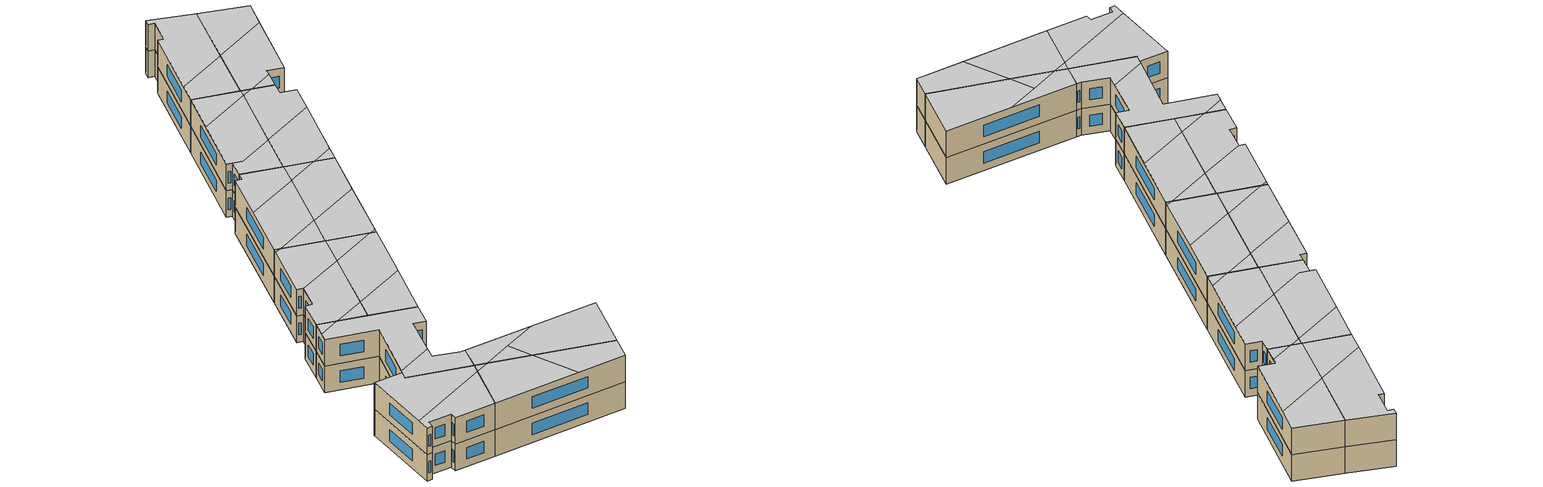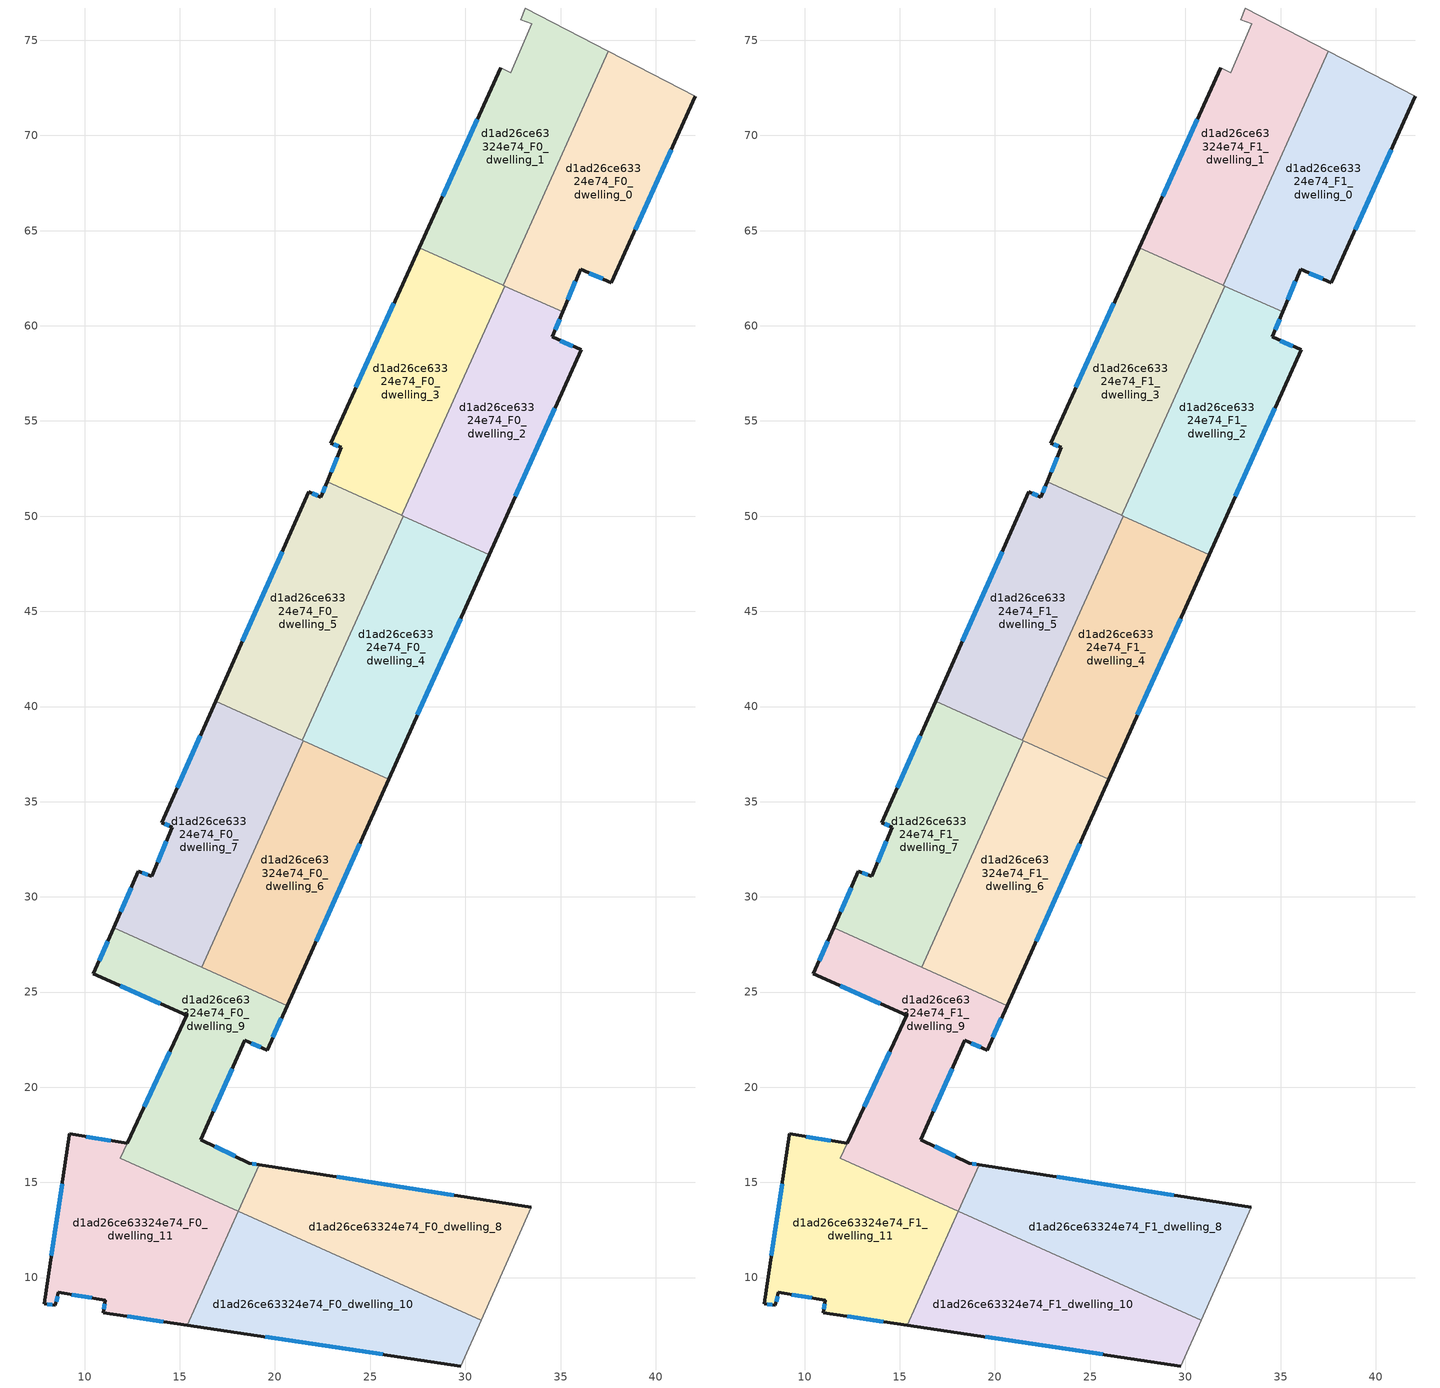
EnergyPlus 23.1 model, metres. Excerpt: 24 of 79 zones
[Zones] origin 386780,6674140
d1ad26ce63324e74_F0_dwelling_0
 floor ground (EU_floor_Construction): 42.08,72.05 37.67,62.25 36.06,62.98 35.11,60.73 31.99,62.13 37.52,74.43 z0
 wall outside (EU_wall_Construction): 35.11,60.73 36.06,62.98 37.67,62.25 42.08,72.05 z0:3
 wall adiabatic (EU_wall_Construction): 42.08,72.05 37.52,74.43 z0:3
 wall to d1ad26ce63324e74_F0_dwelling_1 (EU_wall_Construction): 37.52,74.43 31.99,62.13 z0:3
 wall to d1ad26ce63324e74_F0_dwelling_2 (EU_wall_Construction): 32.07,62.09 35.11,60.73 z0:3
 wall to d1ad26ce63324e74_F0_dwelling_3 (EU_wall_Construction): 31.99,62.13 32.07,62.09 z0:3
 window (EU_Window_Construction): 38.93,65.05 40.82,69.25 / 36.52,62.77 37.21,62.46 / 35.38,61.37 35.78,62.34 z0.86:2.14
d1ad26ce63324e74_F0_dwelling_1
 floor ground (EU_floor_Construction): 37.52,74.43 31.99,62.13 27.58,64.11 31.86,73.55 32.38,73.3 33.49,75.86 32.9,76.08 33.16,76.7 z0
 wall outside (EU_wall_Construction): 31.86,73.55 27.58,64.11 z0:3
 wall adiabatic (EU_wall_Construction): 37.52,74.43 33.16,76.7 32.9,76.08 33.49,75.86 32.38,73.3 31.86,73.55 z0:3
 wall to d1ad26ce63324e74_F0_dwelling_3 (EU_wall_Construction): 27.58,64.11 31.99,62.13 z0:3
 window (EU_Window_Construction): 30.64,70.85 28.8,66.81 z0.86:2.14
d1ad26ce63324e74_F0_dwelling_10
 floor ground (EU_floor_Construction): 30.83,7.75 29.76,5.35 15.39,7.5 18.08,13.48 z0
 wall outside (EU_wall_Construction): 15.39,7.5 29.76,5.35 z0:3
 wall adiabatic (EU_wall_Construction): 29.76,5.35 30.83,7.75 z0:3
 wall to d1ad26ce63324e74_F0_dwelling_11 (EU_wall_Construction): 18.08,13.48 15.39,7.5 z0:3
 wall to d1ad26ce63324e74_F0_dwelling_8 (EU_wall_Construction): 30.83,7.75 18.08,13.48 z0:3
 window (EU_Window_Construction): 19.5,6.89 25.65,5.97 z0.86:2.14
d1ad26ce63324e74_F0_dwelling_11
 floor ground (EU_floor_Construction): 18.08,13.48 15.39,7.5 10.98,8.16 11.07,8.82 8.62,9.22 8.47,8.54 7.87,8.62 9.2,17.47 9.21,17.55 12.24,17.06 11.87,16.27 z0
 wall outside (EU_wall_Construction): 12.24,17.06 9.21,17.55 9.2,17.47 7.87,8.62 8.47,8.54 8.62,9.22 11.07,8.82 10.98,8.16 15.39,7.5 z0:3
 wall to d1ad26ce63324e74_F0_dwelling_9 (EU_wall_Construction): 11.87,16.27 12.24,17.06 / 18.07,13.48 11.87,16.26 z0:3
 window (EU_Window_Construction): 8.04,8.6 8.3,8.56 / 8.82,14.94 8.25,11.15 / 11.37,17.2 10.07,17.41 / 12.24,7.97 14.13,7.69 / 11.04,8.63 11,8.35 / 9.32,9.1 10.37,8.93 / 8.51,8.73 8.58,9.02 z0.86:2.14
d1ad26ce63324e74_F0_dwelling_2
 floor ground (EU_floor_Construction): 35.11,60.73 34.56,59.42 36.08,58.74 31.26,47.97 26.66,50.04 32.07,62.09 z0
 wall outside (EU_wall_Construction): 31.26,47.97 36.08,58.74 34.56,59.42 35.11,60.73 z0:3
 wall to d1ad26ce63324e74_F0_dwelling_3 (EU_wall_Construction): 32.07,62.09 26.66,50.04 z0:3
 wall to d1ad26ce63324e74_F0_dwelling_4 (EU_wall_Construction): 26.73,50 31.26,47.97 z0:3
 wall to d1ad26ce63324e74_F0_dwelling_5 (EU_wall_Construction): 26.66,50.04 26.73,50 z0:3
 window (EU_Window_Construction): 34.71,59.8 34.95,60.36 / 35.65,58.93 34.99,59.23 / 32.63,51.05 34.7,55.66 z0.86:2.14
d1ad26ce63324e74_F0_dwelling_3
 floor ground (EU_floor_Construction): 32.07,62.09 26.66,50.04 22.74,51.79 23.47,53.62 22.92,53.84 27.58,64.11 z0
 wall outside (EU_wall_Construction): 27.58,64.11 22.92,53.84 23.47,53.62 22.74,51.79 z0:3
 wall to d1ad26ce63324e74_F0_dwelling_5 (EU_wall_Construction): 22.74,51.79 26.66,50.04 z0:3
 window (EU_Window_Construction): 26.25,61.18 24.25,56.77 / 23.26,53.1 22.95,52.32 / 23.08,53.78 23.32,53.68 z0.86:2.14
d1ad26ce63324e74_F0_dwelling_4
 floor ground (EU_floor_Construction): 31.26,47.97 25.98,36.19 21.44,38.23 26.73,50 z0
 wall outside (EU_wall_Construction): 25.98,36.19 31.26,47.97 z0:3
 wall to d1ad26ce63324e74_F0_dwelling_5 (EU_wall_Construction): 26.73,50 21.44,38.23 z0:3
 wall to d1ad26ce63324e74_F0_dwelling_6 (EU_wall_Construction): 21.5,38.2 25.98,36.19 z0:3
 wall to d1ad26ce63324e74_F0_dwelling_7 (EU_wall_Construction): 21.44,38.23 21.5,38.2 z0:3
 window (EU_Window_Construction): 27.48,39.55 29.75,44.6 z0.86:2.14
d1ad26ce63324e74_F0_dwelling_5
 floor ground (EU_floor_Construction): 26.73,50 21.44,38.23 16.88,40.27 21.78,51.28 22.42,51 22.74,51.79 z0
 wall outside (EU_wall_Construction): 22.74,51.79 22.42,51 21.78,51.28 16.88,40.27 z0:3
 wall to d1ad26ce63324e74_F0_dwelling_7 (EU_wall_Construction): 16.88,40.27 21.44,38.23 z0:3
 window (EU_Window_Construction): 22.65,51.57 22.51,51.23 / 20.38,48.13 18.28,43.42 / 22.23,51.08 21.96,51.2 z0.86:2.14
d1ad26ce63324e74_F0_dwelling_6
 floor ground (EU_floor_Construction): 25.98,36.19 20.64,24.27 16.15,26.29 21.5,38.2 z0
 wall outside (EU_wall_Construction): 20.64,24.27 25.98,36.19 z0:3
 wall to d1ad26ce63324e74_F0_dwelling_7 (EU_wall_Construction): 21.5,38.2 16.15,26.29 z0:3
 wall to d1ad26ce63324e74_F0_dwelling_9 (EU_wall_Construction): 16.15,26.29 20.64,24.27 z0:3
 window (EU_Window_Construction): 22.16,27.68 24.45,32.78 z0.86:2.14
d1ad26ce63324e74_F0_dwelling_7
 floor ground (EU_floor_Construction): 21.5,38.2 16.15,26.29 11.52,28.37 12.82,31.33 13.53,31.08 14.61,33.66 14.05,33.9 16.88,40.27 z0
 wall outside (EU_wall_Construction): 16.88,40.27 14.05,33.9 14.61,33.66 13.53,31.08 12.82,31.33 11.52,28.37 z0:3
 wall to d1ad26ce63324e74_F0_dwelling_9 (EU_wall_Construction): 11.52,28.37 16.15,26.29 z0:3
 window (EU_Window_Construction): 14.3,32.92 13.84,31.82 / 14.21,33.83 14.45,33.73 / 16.07,38.45 14.86,35.72 / 12.45,30.49 11.89,29.22 / 13.33,31.15 13.02,31.26 z0.86:2.14
d1ad26ce63324e74_F0_dwelling_8
 floor ground (EU_floor_Construction): 33.47,13.68 30.83,7.75 18.07,13.48 19.17,15.93 z0
 wall outside (EU_wall_Construction): 33.47,13.68 19.17,15.93 z0:3
 wall to d1ad26ce63324e74_F0_dwelling_9 (EU_wall_Construction): 19.17,15.93 18.07,13.48 z0:3
 wall adiabatic (EU_wall_Construction): 30.83,7.75 33.47,13.68 z0:3
 window (EU_Window_Construction): 29.39,14.32 23.26,15.29 z0.86:2.14
d1ad26ce63324e74_F0_dwelling_9
 floor ground (EU_floor_Construction): 20.64,24.27 19.59,21.95 18.4,22.46 16.1,17.24 18.66,16.01 19.17,15.93 18.07,13.48 11.87,16.26 12.24,17.06 15.38,23.77 10.46,25.96 11.52,28.37 z0
 wall outside (EU_wall_Construction): 11.52,28.37 10.46,25.96 15.38,23.77 12.24,17.06 / 19.17,15.93 18.66,16.01 16.1,17.24 18.4,22.46 19.59,21.95 20.64,24.27 z0:3
 window (EU_Window_Construction): 11.86,25.33 13.97,24.4 / 11.22,27.68 10.76,26.64 / 19.89,22.61 20.34,23.61 / 18.74,22.31 19.25,22.09 / 16.76,18.73 17.74,20.97 / 17.93,16.36 16.83,16.89 / 19.02,15.95 18.8,15.98 / 14.48,21.86 13.14,18.98 z0.86:2.14
d1ad26ce63324e74_F1_dwelling_0
 floor to d1ad26ce63324e74_F0_dwelling_0 (EU_floor_Construction): 42.08,72.05 37.67,62.25 36.06,62.98 35.11,60.73 31.99,62.13 37.52,74.43 z3
 wall outside (EU_wall_Construction): 35.11,60.73 36.06,62.98 37.67,62.25 42.08,72.05 z3:6
 wall adiabatic (EU_wall_Construction): 42.08,72.05 37.52,74.43 z3:6
 wall to d1ad26ce63324e74_F1_dwelling_1 (EU_wall_Construction): 37.52,74.43 31.99,62.13 z3:6
 wall to d1ad26ce63324e74_F1_dwelling_2 (EU_wall_Construction): 32.07,62.09 35.11,60.73 z3:6
 wall to d1ad26ce63324e74_F1_dwelling_3 (EU_wall_Construction): 31.99,62.13 32.07,62.09 z3:6
 window (EU_Window_Construction): 38.93,65.05 40.82,69.25 / 36.52,62.77 37.21,62.46 / 35.38,61.37 35.78,62.34 z3.86:5.14
 ceiling to d1ad26ce63324e74_F2_dwelling_9 (EU_floor_Construction): 37.67,62.25 40.89,69.41 34.52,67.75 31.99,62.13 32.99,61.68 35.82,62.42 36.06,62.98 z6
 ceiling to d1ad26ce63324e74_F2_dwelling_10 (EU_floor_Construction): 40.89,69.41 42.08,72.05 37.52,74.43 34.52,67.75 z6
 ceiling to d1ad26ce63324e74_F2_dwelling_8 (EU_floor_Construction): 35.11,60.73 35.82,62.42 32.99,61.68 z6
d1ad26ce63324e74_F1_dwelling_1
 floor to d1ad26ce63324e74_F0_dwelling_1 (EU_floor_Construction): 37.52,74.43 31.99,62.13 27.58,64.11 31.86,73.55 32.38,73.3 33.49,75.86 32.9,76.08 33.16,76.7 z3
 wall outside (EU_wall_Construction): 31.86,73.55 27.58,64.11 z3:6
 wall adiabatic (EU_wall_Construction): 37.52,74.43 33.16,76.7 32.9,76.08 33.49,75.86 32.38,73.3 31.86,73.55 z3:6
 wall to d1ad26ce63324e74_F1_dwelling_3 (EU_wall_Construction): 27.58,64.11 31.99,62.13 z3:6
 window (EU_Window_Construction): 30.64,70.85 28.8,66.81 z3.86:5.14
 ceiling to d1ad26ce63324e74_F2_dwelling_10 (EU_floor_Construction): 34.52,67.75 37.52,74.43 33.16,76.7 32.9,76.08 33.49,75.86 32.38,73.3 31.86,73.55 28.52,66.18 z6
 ceiling to d1ad26ce63324e74_F2_dwelling_9 (EU_floor_Construction): 31.99,62.13 34.52,67.75 28.52,66.18 27.58,64.11 z6
d1ad26ce63324e74_F1_dwelling_10
 floor to d1ad26ce63324e74_F0_dwelling_10 (EU_floor_Construction): 30.83,7.75 29.76,5.35 15.39,7.5 18.08,13.48 z3
 wall outside (EU_wall_Construction): 15.39,7.5 29.76,5.35 z3:6
 wall adiabatic (EU_wall_Construction): 29.76,5.35 30.83,7.75 z3:6
 wall to d1ad26ce63324e74_F1_dwelling_11 (EU_wall_Construction): 18.08,13.48 15.39,7.5 z3:6
 wall to d1ad26ce63324e74_F1_dwelling_8 (EU_wall_Construction): 30.83,7.75 18.08,13.48 z3:6
 window (EU_Window_Construction): 19.5,6.89 25.65,5.97 z3.86:5.14
 ceiling to d1ad26ce63324e74_F2_dwelling_1 (EU_floor_Construction): 29.76,5.35 30.83,7.75 23.32,11.12 24.62,6.12 z6
 ceiling to d1ad26ce63324e74_F2_dwelling_2 (EU_floor_Construction): 19.27,12.94 18.08,13.48 17.64,12.52 z6
 ceiling adiabatic (EU_roof_Construction): 24.62,6.12 23.32,11.12 19.27,12.94 17.64,12.52 15.39,7.5 z6
d1ad26ce63324e74_F1_dwelling_11
 floor to d1ad26ce63324e74_F0_dwelling_11 (EU_floor_Construction): 18.08,13.48 15.39,7.5 10.98,8.16 11.07,8.82 8.62,9.22 8.47,8.54 7.87,8.62 9.2,17.47 9.21,17.55 12.24,17.06 11.87,16.27 z3
 wall outside (EU_wall_Construction): 12.24,17.06 9.21,17.55 9.2,17.47 7.87,8.62 8.47,8.54 8.62,9.22 11.07,8.82 10.98,8.16 15.39,7.5 z3:6
 wall to d1ad26ce63324e74_F1_dwelling_9 (EU_wall_Construction): 11.87,16.27 12.24,17.06 / 18.07,13.48 11.87,16.26 z3:6
 window (EU_Window_Construction): 8.04,8.6 8.3,8.56 / 8.82,14.94 8.25,11.15 / 11.37,17.2 10.07,17.41 / 12.24,7.97 14.13,7.69 / 11.04,8.63 11,8.35 / 9.32,9.1 10.37,8.93 / 8.51,8.73 8.58,9.02 z3.86:5.14
 ceiling to d1ad26ce63324e74_F2_dwelling_2 (EU_floor_Construction): 17.64,12.52 18.08,13.48 11.87,16.27 12.24,17.06 9.21,17.55 9.2,17.47 8.08,10.02 z6
 ceiling to d1ad26ce63324e74_F2_dwelling_0 (EU_floor_Construction): 15.39,7.5 17.64,12.52 8.08,10.02 7.87,8.62 8.47,8.54 8.62,9.22 11.07,8.82 10.98,8.16 z6
d1ad26ce63324e74_F1_dwelling_2
 floor to d1ad26ce63324e74_F0_dwelling_2 (EU_floor_Construction): 35.11,60.73 34.56,59.42 36.08,58.74 31.26,47.97 26.66,50.04 32.07,62.09 z3
 wall outside (EU_wall_Construction): 31.26,47.97 36.08,58.74 34.56,59.42 35.11,60.73 z3:6
 wall to d1ad26ce63324e74_F1_dwelling_3 (EU_wall_Construction): 32.07,62.09 26.66,50.04 z3:6
 wall to d1ad26ce63324e74_F1_dwelling_4 (EU_wall_Construction): 26.73,50 31.26,47.97 z3:6
 wall to d1ad26ce63324e74_F1_dwelling_5 (EU_wall_Construction): 26.66,50.04 26.73,50 z3:6
 window (EU_Window_Construction): 34.71,59.8 34.95,60.36 / 35.65,58.93 34.99,59.23 / 32.63,51.05 34.7,55.66 z3.86:5.14
 ceiling to d1ad26ce63324e74_F2_dwelling_7 (EU_floor_Construction): 31.92,49.45 34.83,55.95 28.58,54.32 26.66,50.04 29.42,48.8 z6
 ceiling to d1ad26ce63324e74_F2_dwelling_6 (EU_floor_Construction): 31.26,47.97 31.92,49.45 29.42,48.8 z6
 ceiling to d1ad26ce63324e74_F2_dwelling_8 (EU_floor_Construction): 34.83,55.95 36.08,58.74 34.56,59.42 35.11,60.73 32.99,61.68 31.74,61.35 28.58,54.32 z6
 ceiling to d1ad26ce63324e74_F2_dwelling_9 (EU_floor_Construction): 32.99,61.68 32.07,62.09 31.74,61.35 z6
d1ad26ce63324e74_F1_dwelling_3
 floor to d1ad26ce63324e74_F0_dwelling_3 (EU_floor_Construction): 32.07,62.09 26.66,50.04 22.74,51.79 23.47,53.62 22.92,53.84 27.58,64.11 z3
 wall outside (EU_wall_Construction): 27.58,64.11 22.92,53.84 23.47,53.62 22.74,51.79 z3:6
 wall to d1ad26ce63324e74_F1_dwelling_5 (EU_wall_Construction): 22.74,51.79 26.66,50.04 z3:6
 window (EU_Window_Construction): 26.25,61.18 24.25,56.77 / 23.26,53.1 22.95,52.32 / 23.08,53.78 23.32,53.68 z3.86:5.14
 ceiling to d1ad26ce63324e74_F2_dwelling_8 (EU_floor_Construction): 28.58,54.32 31.74,61.35 25.6,59.75 22.93,53.85 24.42,53.24 z6
 ceiling to d1ad26ce63324e74_F2_dwelling_9 (EU_floor_Construction): 31.74,61.35 32.07,62.09 27.58,64.11 25.6,59.75 z6
 ceiling to d1ad26ce63324e74_F2_dwelling_7 (EU_floor_Construction): 26.66,50.04 28.58,54.32 24.42,53.24 22.93,53.85 22.92,53.84 23.47,53.62 22.74,51.79 z6
d1ad26ce63324e74_F1_dwelling_4
 floor to d1ad26ce63324e74_F0_dwelling_4 (EU_floor_Construction): 31.26,47.97 25.98,36.19 21.44,38.23 26.73,50 z3
 wall outside (EU_wall_Construction): 25.98,36.19 31.26,47.97 z3:6
 wall to d1ad26ce63324e74_F1_dwelling_5 (EU_wall_Construction): 26.73,50 21.44,38.23 z3:6
 wall to d1ad26ce63324e74_F1_dwelling_6 (EU_wall_Construction): 21.5,38.2 25.98,36.19 z3:6
 wall to d1ad26ce63324e74_F1_dwelling_7 (EU_wall_Construction): 21.44,38.23 21.5,38.2 z3:6
 window (EU_Window_Construction): 27.48,39.55 29.75,44.6 z3.86:5.14
 ceiling to d1ad26ce63324e74_F2_dwelling_6 (EU_floor_Construction): 29.05,43.05 31.26,47.97 29.41,48.8 25.76,47.84 22.88,41.44 z6
 ceiling to d1ad26ce63324e74_F2_dwelling_5 (EU_floor_Construction): 26.17,36.61 29.05,43.05 22.88,41.44 21.44,38.23 25.45,36.43 z6
 ceiling to d1ad26ce63324e74_F2_dwelling_4 (EU_floor_Construction): 25.98,36.19 26.17,36.61 25.45,36.43 z6
 ceiling to d1ad26ce63324e74_F2_dwelling_7 (EU_floor_Construction): 29.41,48.8 26.73,50 25.76,47.84 z6
d1ad26ce63324e74_F1_dwelling_5
 floor to d1ad26ce63324e74_F0_dwelling_5 (EU_floor_Construction): 26.73,50 21.44,38.23 16.88,40.27 21.78,51.28 22.42,51 22.74,51.79 z3
 wall outside (EU_wall_Construction): 22.74,51.79 22.42,51 21.78,51.28 16.88,40.27 z3:6
 wall to d1ad26ce63324e74_F1_dwelling_7 (EU_wall_Construction): 16.88,40.27 21.44,38.23 z3:6
 window (EU_Window_Construction): 22.65,51.57 22.51,51.23 / 20.38,48.13 18.28,43.42 / 22.23,51.08 21.96,51.2 z3.86:5.14
 ceiling to d1ad26ce63324e74_F2_dwelling_5 (EU_floor_Construction): 21.44,38.23 22.88,41.44 17.44,40.02 z6
 ceiling to d1ad26ce63324e74_F2_dwelling_7 (EU_floor_Construction): 25.76,47.84 26.73,50 22.74,51.79 22.42,51 21.78,51.28 19.53,46.22 z6
 ceiling to d1ad26ce63324e74_F2_dwelling_6 (EU_floor_Construction): 22.88,41.44 25.76,47.84 19.53,46.22 16.88,40.27 17.44,40.02 z6
d1ad26ce63324e74_F1_dwelling_6
 floor to d1ad26ce63324e74_F0_dwelling_6 (EU_floor_Construction): 25.98,36.19 20.64,24.27 16.15,26.29 21.5,38.2 z3
 wall outside (EU_wall_Construction): 20.64,24.27 25.98,36.19 z3:6
 wall to d1ad26ce63324e74_F1_dwelling_7 (EU_wall_Construction): 21.5,38.2 16.15,26.29 z3:6
 wall to d1ad26ce63324e74_F1_dwelling_9 (EU_wall_Construction): 16.15,26.29 20.64,24.27 z3:6
 window (EU_Window_Construction): 22.16,27.68 24.45,32.78 z3.86:5.14
 ceiling to d1ad26ce63324e74_F2_dwelling_4 (EU_floor_Construction): 23.23,30.07 25.98,36.19 25.45,36.43 20.07,35.03 17.13,28.48 z6
 ceiling to d1ad26ce63324e74_F2_dwelling_3 (EU_floor_Construction): 20.64,24.27 23.23,30.07 17.13,28.48 16.15,26.29 z6
 ceiling to d1ad26ce63324e74_F2_dwelling_5 (EU_floor_Construction): 25.45,36.43 21.5,38.2 20.07,35.03 z6
d1ad26ce63324e74_F1_dwelling_7
 floor to d1ad26ce63324e74_F0_dwelling_7 (EU_floor_Construction): 21.5,38.2 16.15,26.29 11.52,28.37 12.82,31.33 13.53,31.08 14.61,33.66 14.05,33.9 16.88,40.27 z3
 wall outside (EU_wall_Construction): 16.88,40.27 14.05,33.9 14.61,33.66 13.53,31.08 12.82,31.33 11.52,28.37 z3:6
 wall to d1ad26ce63324e74_F1_dwelling_9 (EU_wall_Construction): 11.52,28.37 16.15,26.29 z3:6
 window (EU_Window_Construction): 14.3,32.92 13.84,31.82 / 14.21,33.83 14.45,33.73 / 16.07,38.45 14.86,35.72 / 12.45,30.49 11.89,29.22 / 13.33,31.15 13.02,31.26 z3.86:5.14
 ceiling to d1ad26ce63324e74_F2_dwelling_4 (EU_floor_Construction): 17.13,28.48 20.07,35.03 14.58,33.59 13.53,31.08 12.82,31.33 11.52,28.37 13.43,27.51 z6
 ceiling to d1ad26ce63324e74_F2_dwelling_5 (EU_floor_Construction): 20.07,35.03 21.5,38.2 17.44,40.02 16.68,39.82 14.05,33.9 14.61,33.66 14.58,33.59 z6
 ceiling to d1ad26ce63324e74_F2_dwelling_6 (EU_floor_Construction): 17.44,40.02 16.88,40.27 16.68,39.82 z6
 ceiling to d1ad26ce63324e74_F2_dwelling_3 (EU_floor_Construction): 16.15,26.29 17.13,28.48 13.43,27.51 z6
d1ad26ce63324e74_F1_dwelling_8
 floor to d1ad26ce63324e74_F0_dwelling_8 (EU_floor_Construction): 33.47,13.68 30.83,7.75 18.07,13.48 19.17,15.93 z3
 wall outside (EU_wall_Construction): 33.47,13.68 19.17,15.93 z3:6
 wall to d1ad26ce63324e74_F1_dwelling_9 (EU_wall_Construction): 19.17,15.93 18.07,13.48 z3:6
 wall adiabatic (EU_wall_Construction): 30.83,7.75 33.47,13.68 z3:6
 window (EU_Window_Construction): 29.39,14.32 23.26,15.29 z3.86:5.14
 ceiling to d1ad26ce63324e74_F2_dwelling_1 (EU_floor_Construction): 30.83,7.75 33.47,13.68 26.39,14.79 22.62,13.81 23.32,11.12 z6
 ceiling to d1ad26ce63324e74_F2_dwelling_0 (EU_floor_Construction): 23.32,11.12 22.62,13.81 19.27,12.94 z6
 ceiling to d1ad26ce63324e74_F2_dwelling_2 (EU_floor_Construction): 26.39,14.79 19.17,15.93 18.08,13.48 19.27,12.94 z6
d1ad26ce63324e74_F1_dwelling_9
 floor to d1ad26ce63324e74_F0_dwelling_9 (EU_floor_Construction): 20.64,24.27 19.59,21.95 18.4,22.46 16.1,17.24 18.66,16.01 19.17,15.93 18.07,13.48 11.87,16.27 12.24,17.06 15.38,23.77 10.46,25.96 11.52,28.37 z3
 wall outside (EU_wall_Construction): 11.52,28.37 10.46,25.96 15.38,23.77 12.24,17.06 / 19.17,15.93 18.66,16.01 16.1,17.24 18.4,22.46 19.59,21.95 20.64,24.27 z3:6
 window (EU_Window_Construction): 11.86,25.33 13.97,24.4 / 11.22,27.68 10.76,26.64 / 19.89,22.61 20.34,23.61 / 18.74,22.31 19.25,22.09 / 16.76,18.73 17.74,20.97 / 17.93,16.36 16.83,16.89 / 19.02,15.95 18.8,15.98 / 14.48,21.86 13.14,18.98 z3.86:5.14
 ceiling to d1ad26ce63324e74_F2_dwelling_3 (EU_floor_Construction): 16.63,18.44 18.4,22.46 19.59,21.95 20.64,24.27 13.43,27.51 10.85,26.84 10.46,25.96 15.38,23.77 12.37,17.33 z6
 ceiling to d1ad26ce63324e74_F2_dwelling_2 (EU_floor_Construction): 18.07,13.48 19.17,15.93 18.66,16.01 16.1,17.24 16.63,18.44 12.37,17.33 12.24,17.06 11.87,16.27 z6
 ceiling to d1ad26ce63324e74_F2_dwelling_4 (EU_floor_Construction): 13.43,27.51 11.52,28.37 10.85,26.84 z6
[Building]
EU S2 Campaign: North Axis=0; Terrain=City; Solar Distribution=FullExterior
[Site:Location]
Helsinki-Vantaa.AP: Latitude=60.317; Longitude=24.963; Time Zone=2; Elevation=54.6
[SizingPeriod:WeatherFileDays]
AnnualSizingPeriod: Begin Month=1; Begin Day of Month=1; End Month=12; End Day of Month=31; Day of Week for Start Day=Monday; Use Weather File Daylight Saving Period=No; Use Weather File Rain and Snow Indicators=No
[MATERIAL]
EU_InternalMass_Material: Roughness=MediumRough; Thickness=0.1; Conductivity=1; Density=1800; Specific Heat=900; Thermal Absorptance=0.9; Solar Absorptance=0.7; Visible Absorptance=0.7
[MATERIAL:NOMASS] Roughness=MediumRough; Thermal Absorptance=0.9; Solar Absorptance=0.7; Visible Absorptance=0.7
Name | Thermal Resistance
EU_wall_NoMass | 1.10183
EU_roof_NoMass; EU_floor_NoMass | 1.70606
[WINDOWMATERIAL:SIMPLEGLAZINGSYSTEM]
EU_Window_SimpleGlazing: UFactor=3.11035; Solar Heat Gain Coefficient=0.8; Visible Transmittance=0.8
[CONSTRUCTION]
EU_wall_Construction: EU_wall_NoMass
EU_roof_Construction: EU_roof_NoMass
EU_floor_Construction: EU_floor_NoMass
EU_Window_Construction: EU_Window_SimpleGlazing
EU_InternalMass_Construction: EU_InternalMass_Material
[ZONE] Type=1; Multiplier=1; Ceiling Height=autocalculate; Floor Area=autocalculate; Part of Total Floor Area=Yes
Name | Volume
d1ad26ce63324e74_F0_dwelling_0; d1ad26ce63324e74_F1_dwelling_0 | 192.522
d1ad26ce63324e74_F0_dwelling_1; d1ad26ce63324e74_F1_dwelling_1 | 192.492
d1ad26ce63324e74_F0_dwelling_10; d1ad26ce63324e74_F1_dwelling_10 | 192.512
d1ad26ce63324e74_F0_dwelling_11; d1ad26ce63324e74_F1_dwelling_11 | 196.737
d1ad26ce63324e74_F0_dwelling_2; d1ad26ce63324e74_F1_dwelling_2 | 192.505
d1ad26ce63324e74_F0_dwelling_3; d1ad26ce63324e74_F1_dwelling_3 | 192.501
d1ad26ce63324e74_F0_dwelling_4; d1ad26ce63324e74_F1_dwelling_4 | 192.5
d1ad26ce63324e74_F0_dwelling_5; d1ad26ce63324e74_F1_dwelling_5 | 192.486
d1ad26ce63324e74_F0_dwelling_6; d1ad26ce63324e74_F1_dwelling_6; d1ad26ce63324e74_F0_dwelling_7; d1ad26ce63324e74_F1_dwelling_7 | 192.498
d1ad26ce63324e74_F0_dwelling_8; d1ad26ce63324e74_F1_dwelling_8 | 192.494
d1ad26ce63324e74_F0_dwelling_9 | 188.243
d1ad26ce63324e74_F1_dwelling_9 | 188.252
[INTERNALMASS] Construction=EU_InternalMass_Construction
Name | Zone or ZoneList | Surface Area
d1ad26ce63324e74_F0_dwelling_0_EU_InternalMass | d1ad26ce63324e74_F0_dwelling_0 | 64.174
d1ad26ce63324e74_F0_dwelling_1_EU_InternalMass | d1ad26ce63324e74_F0_dwelling_1 | 64.1642
d1ad26ce63324e74_F0_dwelling_2_EU_InternalMass | d1ad26ce63324e74_F0_dwelling_2 | 64.1686
d1ad26ce63324e74_F0_dwelling_3_EU_InternalMass | d1ad26ce63324e74_F0_dwelling_3 | 64.167
d1ad26ce63324e74_F0_dwelling_4_EU_InternalMass | d1ad26ce63324e74_F0_dwelling_4 | 64.1666
d1ad26ce63324e74_F0_dwelling_5_EU_InternalMass | d1ad26ce63324e74_F0_dwelling_5 | 64.1618
d1ad26ce63324e74_F0_dwelling_6_EU_InternalMass | d1ad26ce63324e74_F0_dwelling_6 | 64.1663
d1ad26ce63324e74_F0_dwelling_7_EU_InternalMass | d1ad26ce63324e74_F0_dwelling_7 | 64.1657
d1ad26ce63324e74_F0_dwelling_8_EU_InternalMass | d1ad26ce63324e74_F0_dwelling_8 | 64.1648
d1ad26ce63324e74_F0_dwelling_9_EU_InternalMass | d1ad26ce63324e74_F0_dwelling_9 | 62.7508
d1ad26ce63324e74_F0_dwelling_10_EU_InternalMass | d1ad26ce63324e74_F0_dwelling_10 | 64.1705
d1ad26ce63324e74_F0_dwelling_11_EU_InternalMass | d1ad26ce63324e74_F0_dwelling_11 | 65.579
d1ad26ce63324e74_F1_dwelling_0_EU_InternalMass | d1ad26ce63324e74_F1_dwelling_0 | 64.174
d1ad26ce63324e74_F1_dwelling_1_EU_InternalMass | d1ad26ce63324e74_F1_dwelling_1 | 64.1642
d1ad26ce63324e74_F1_dwelling_2_EU_InternalMass | d1ad26ce63324e74_F1_dwelling_2 | 64.1686
d1ad26ce63324e74_F1_dwelling_3_EU_InternalMass | d1ad26ce63324e74_F1_dwelling_3 | 64.167
d1ad26ce63324e74_F1_dwelling_4_EU_InternalMass | d1ad26ce63324e74_F1_dwelling_4 | 64.1666
d1ad26ce63324e74_F1_dwelling_5_EU_InternalMass | d1ad26ce63324e74_F1_dwelling_5 | 64.1618
d1ad26ce63324e74_F1_dwelling_6_EU_InternalMass | d1ad26ce63324e74_F1_dwelling_6 | 64.1663
d1ad26ce63324e74_F1_dwelling_7_EU_InternalMass | d1ad26ce63324e74_F1_dwelling_7 | 64.1657
d1ad26ce63324e74_F1_dwelling_8_EU_InternalMass | d1ad26ce63324e74_F1_dwelling_8 | 64.1648
d1ad26ce63324e74_F1_dwelling_9_EU_InternalMass | d1ad26ce63324e74_F1_dwelling_9 | 62.7508
d1ad26ce63324e74_F1_dwelling_10_EU_InternalMass | d1ad26ce63324e74_F1_dwelling_10 | 64.1705
d1ad26ce63324e74_F1_dwelling_11_EU_InternalMass | d1ad26ce63324e74_F1_dwelling_11 | 65.579
[OTHEREQUIPMENT] Fuel Type=Electricity; Design Level Calculation Method=Watts/Area; Power per Zone Floor Area=1; Fraction Latent=0; Fraction Radiant=0; Fraction Lost=0; Carbon Dioxide Generation Rate=0; EndUse Subcategory=EU_Step8_InternalGains
Name | Zone or ZoneList or Space or SpaceList | Schedule
EU_Step8_InternalGain_d1ad26ce63324e74_F0_dwelling_0_f000 | d1ad26ce63324e74_F0_dwelling_0 | EU_Step8_GainSchedule_d1ad26ce63324e74_F0_dwelling_0_f000
EU_Step8_InternalGain_d1ad26ce63324e74_F0_dwelling_1_f000 | d1ad26ce63324e74_F0_dwelling_1 | EU_Step8_GainSchedule_d1ad26ce63324e74_F0_dwelling_1_f000
EU_Step8_InternalGain_d1ad26ce63324e74_F0_dwelling_2_f000 | d1ad26ce63324e74_F0_dwelling_2 | EU_Step8_GainSchedule_d1ad26ce63324e74_F0_dwelling_2_f000
EU_Step8_InternalGain_d1ad26ce63324e74_F0_dwelling_3_f000 | d1ad26ce63324e74_F0_dwelling_3 | EU_Step8_GainSchedule_d1ad26ce63324e74_F0_dwelling_3_f000
EU_Step8_InternalGain_d1ad26ce63324e74_F0_dwelling_4_f000 | d1ad26ce63324e74_F0_dwelling_4 | EU_Step8_GainSchedule_d1ad26ce63324e74_F0_dwelling_4_f000
EU_Step8_InternalGain_d1ad26ce63324e74_F0_dwelling_5_f000 | d1ad26ce63324e74_F0_dwelling_5 | EU_Step8_GainSchedule_d1ad26ce63324e74_F0_dwelling_5_f000
EU_Step8_InternalGain_d1ad26ce63324e74_F0_dwelling_6_f000 | d1ad26ce63324e74_F0_dwelling_6 | EU_Step8_GainSchedule_d1ad26ce63324e74_F0_dwelling_6_f000
EU_Step8_InternalGain_d1ad26ce63324e74_F0_dwelling_7_f000 | d1ad26ce63324e74_F0_dwelling_7 | EU_Step8_GainSchedule_d1ad26ce63324e74_F0_dwelling_7_f000
EU_Step8_InternalGain_d1ad26ce63324e74_F0_dwelling_8_f000 | d1ad26ce63324e74_F0_dwelling_8 | EU_Step8_GainSchedule_d1ad26ce63324e74_F0_dwelling_8_f000
EU_Step8_InternalGain_d1ad26ce63324e74_F0_dwelling_9_f000 | d1ad26ce63324e74_F0_dwelling_9 | EU_Step8_GainSchedule_d1ad26ce63324e74_F0_dwelling_9_f000
EU_Step8_InternalGain_d1ad26ce63324e74_F0_dwelling_10_f000 | d1ad26ce63324e74_F0_dwelling_10 | EU_Step8_GainSchedule_d1ad26ce63324e74_F0_dwelling_10_f000
EU_Step8_InternalGain_d1ad26ce63324e74_F0_dwelling_11_f000 | d1ad26ce63324e74_F0_dwelling_11 | EU_Step8_GainSchedule_d1ad26ce63324e74_F0_dwelling_11_f000
EU_Step8_InternalGain_d1ad26ce63324e74_F1_dwelling_0_f000 | d1ad26ce63324e74_F1_dwelling_0 | EU_Step8_GainSchedule_d1ad26ce63324e74_F1_dwelling_0_f000
EU_Step8_InternalGain_d1ad26ce63324e74_F1_dwelling_1_f000 | d1ad26ce63324e74_F1_dwelling_1 | EU_Step8_GainSchedule_d1ad26ce63324e74_F1_dwelling_1_f000
EU_Step8_InternalGain_d1ad26ce63324e74_F1_dwelling_2_f000 | d1ad26ce63324e74_F1_dwelling_2 | EU_Step8_GainSchedule_d1ad26ce63324e74_F1_dwelling_2_f000
EU_Step8_InternalGain_d1ad26ce63324e74_F1_dwelling_3_f000 | d1ad26ce63324e74_F1_dwelling_3 | EU_Step8_GainSchedule_d1ad26ce63324e74_F1_dwelling_3_f000
EU_Step8_InternalGain_d1ad26ce63324e74_F1_dwelling_4_f000 | d1ad26ce63324e74_F1_dwelling_4 | EU_Step8_GainSchedule_d1ad26ce63324e74_F1_dwelling_4_f000
EU_Step8_InternalGain_d1ad26ce63324e74_F1_dwelling_5_f000 | d1ad26ce63324e74_F1_dwelling_5 | EU_Step8_GainSchedule_d1ad26ce63324e74_F1_dwelling_5_f000
EU_Step8_InternalGain_d1ad26ce63324e74_F1_dwelling_6_f000 | d1ad26ce63324e74_F1_dwelling_6 | EU_Step8_GainSchedule_d1ad26ce63324e74_F1_dwelling_6_f000
EU_Step8_InternalGain_d1ad26ce63324e74_F1_dwelling_7_f000 | d1ad26ce63324e74_F1_dwelling_7 | EU_Step8_GainSchedule_d1ad26ce63324e74_F1_dwelling_7_f000
EU_Step8_InternalGain_d1ad26ce63324e74_F1_dwelling_8_f000 | d1ad26ce63324e74_F1_dwelling_8 | EU_Step8_GainSchedule_d1ad26ce63324e74_F1_dwelling_8_f000
EU_Step8_InternalGain_d1ad26ce63324e74_F1_dwelling_9_f000 | d1ad26ce63324e74_F1_dwelling_9 | EU_Step8_GainSchedule_d1ad26ce63324e74_F1_dwelling_9_f000
EU_Step8_InternalGain_d1ad26ce63324e74_F1_dwelling_10_f000 | d1ad26ce63324e74_F1_dwelling_10 | EU_Step8_GainSchedule_d1ad26ce63324e74_F1_dwelling_10_f000
EU_Step8_InternalGain_d1ad26ce63324e74_F1_dwelling_11_f000 | d1ad26ce63324e74_F1_dwelling_11 | EU_Step8_GainSchedule_d1ad26ce63324e74_F1_dwelling_11_f000
[ZONEVENTILATION:DESIGNFLOWRATE] Schedule=EU_AlwaysOn; Design Flow Rate Calculation Method=AirChanges/Hour; Air Changes per Hour=0.756316; Ventilation Type=Natural; Fan Pressure Rise=0; Fan Total Efficiency=1; Constant Term Coefficient=1; Temperature Term Coefficient=0; Velocity Term Coefficient=0; Velocity Squared Term Coefficient=0; Minimum Indoor Temperature=-100; Maximum Indoor Temperature=100; Delta Temperature=-100; Minimum Outdoor Temperature=-100; Maximum Outdoor Temperature=100; Maximum Wind Speed=40
Name | Zone or ZoneList or Space or SpaceList
EU_ConstantAir_d1ad26ce63324e74_F0_dwelling_0 | d1ad26ce63324e74_F0_dwelling_0
EU_ConstantAir_d1ad26ce63324e74_F0_dwelling_1 | d1ad26ce63324e74_F0_dwelling_1
EU_ConstantAir_d1ad26ce63324e74_F0_dwelling_2 | d1ad26ce63324e74_F0_dwelling_2
EU_ConstantAir_d1ad26ce63324e74_F0_dwelling_3 | d1ad26ce63324e74_F0_dwelling_3
EU_ConstantAir_d1ad26ce63324e74_F0_dwelling_4 | d1ad26ce63324e74_F0_dwelling_4
EU_ConstantAir_d1ad26ce63324e74_F0_dwelling_5 | d1ad26ce63324e74_F0_dwelling_5
EU_ConstantAir_d1ad26ce63324e74_F0_dwelling_6 | d1ad26ce63324e74_F0_dwelling_6
EU_ConstantAir_d1ad26ce63324e74_F0_dwelling_7 | d1ad26ce63324e74_F0_dwelling_7
EU_ConstantAir_d1ad26ce63324e74_F0_dwelling_8 | d1ad26ce63324e74_F0_dwelling_8
EU_ConstantAir_d1ad26ce63324e74_F0_dwelling_9 | d1ad26ce63324e74_F0_dwelling_9
EU_ConstantAir_d1ad26ce63324e74_F0_dwelling_10 | d1ad26ce63324e74_F0_dwelling_10
EU_ConstantAir_d1ad26ce63324e74_F0_dwelling_11 | d1ad26ce63324e74_F0_dwelling_11
EU_ConstantAir_d1ad26ce63324e74_F1_dwelling_0 | d1ad26ce63324e74_F1_dwelling_0
EU_ConstantAir_d1ad26ce63324e74_F1_dwelling_1 | d1ad26ce63324e74_F1_dwelling_1
EU_ConstantAir_d1ad26ce63324e74_F1_dwelling_2 | d1ad26ce63324e74_F1_dwelling_2
EU_ConstantAir_d1ad26ce63324e74_F1_dwelling_3 | d1ad26ce63324e74_F1_dwelling_3
EU_ConstantAir_d1ad26ce63324e74_F1_dwelling_4 | d1ad26ce63324e74_F1_dwelling_4
EU_ConstantAir_d1ad26ce63324e74_F1_dwelling_5 | d1ad26ce63324e74_F1_dwelling_5
EU_ConstantAir_d1ad26ce63324e74_F1_dwelling_6 | d1ad26ce63324e74_F1_dwelling_6
EU_ConstantAir_d1ad26ce63324e74_F1_dwelling_7 | d1ad26ce63324e74_F1_dwelling_7
EU_ConstantAir_d1ad26ce63324e74_F1_dwelling_8 | d1ad26ce63324e74_F1_dwelling_8
EU_ConstantAir_d1ad26ce63324e74_F1_dwelling_9 | d1ad26ce63324e74_F1_dwelling_9
EU_ConstantAir_d1ad26ce63324e74_F1_dwelling_10 | d1ad26ce63324e74_F1_dwelling_10
EU_ConstantAir_d1ad26ce63324e74_F1_dwelling_11 | d1ad26ce63324e74_F1_dwelling_11
[HVACTEMPLATE:THERMOSTAT] Constant Heating Setpoint=20; Constant Cooling Setpoint=50
EU_HeatOnly_d1ad26ce63324e74_F0_dwelling_0; EU_HeatOnly_d1ad26ce63324e74_F0_dwelling_1; EU_HeatOnly_d1ad26ce63324e74_F0_dwelling_2; EU_HeatOnly_d1ad26ce63324e74_F0_dwelling_3; EU_HeatOnly_d1ad26ce63324e74_F0_dwelling_4; EU_HeatOnly_d1ad26ce63324e74_F0_dwelling_5; EU_HeatOnly_d1ad26ce63324e74_F0_dwelling_6; EU_HeatOnly_d1ad26ce63324e74_F0_dwelling_7; EU_HeatOnly_d1ad26ce63324e74_F0_dwelling_8; EU_HeatOnly_d1ad26ce63324e74_F0_dwelling_9; EU_HeatOnly_d1ad26ce63324e74_F0_dwelling_10; EU_HeatOnly_d1ad26ce63324e74_F0_dwelling_11; EU_HeatOnly_d1ad26ce63324e74_F1_dwelling_0; EU_HeatOnly_d1ad26ce63324e74_F1_dwelling_1; EU_HeatOnly_d1ad26ce63324e74_F1_dwelling_2; EU_HeatOnly_d1ad26ce63324e74_F1_dwelling_3; EU_HeatOnly_d1ad26ce63324e74_F1_dwelling_4; EU_HeatOnly_d1ad26ce63324e74_F1_dwelling_5; EU_HeatOnly_d1ad26ce63324e74_F1_dwelling_6; EU_HeatOnly_d1ad26ce63324e74_F1_dwelling_7; EU_HeatOnly_d1ad26ce63324e74_F1_dwelling_8; EU_HeatOnly_d1ad26ce63324e74_F1_dwelling_9; EU_HeatOnly_d1ad26ce63324e74_F1_dwelling_10; EU_HeatOnly_d1ad26ce63324e74_F1_dwelling_11; EU_HeatOnly_d1ad26ce63324e74_F2_dwelling_0; EU_HeatOnly_d1ad26ce63324e74_F2_dwelling_1; EU_HeatOnly_d1ad26ce63324e74_F2_dwelling_2; EU_HeatOnly_d1ad26ce63324e74_F2_dwelling_3; EU_HeatOnly_d1ad26ce63324e74_F2_dwelling_4; EU_HeatOnly_d1ad26ce63324e74_F2_dwelling_5; EU_HeatOnly_d1ad26ce63324e74_F2_dwelling_6; EU_HeatOnly_d1ad26ce63324e74_F2_dwelling_7; EU_HeatOnly_d1ad26ce63324e74_F2_dwelling_8; EU_HeatOnly_d1ad26ce63324e74_F2_dwelling_9; EU_HeatOnly_d1ad26ce63324e74_F2_dwelling_10; EU_HeatOnly_d1ad26ce63324e74_F3_dwelling_0; EU_HeatOnly_d1ad26ce63324e74_F3_dwelling_1; EU_HeatOnly_d1ad26ce63324e74_F3_dwelling_2; EU_HeatOnly_d1ad26ce63324e74_F3_dwelling_3; EU_HeatOnly_d1ad26ce63324e74_F3_dwelling_4; EU_HeatOnly_d1ad26ce63324e74_F3_dwelling_5; EU_HeatOnly_d1ad26ce63324e74_F3_dwelling_6; EU_HeatOnly_d1ad26ce63324e74_F3_dwelling_7; EU_HeatOnly_d1ad26ce63324e74_F3_dwelling_8; EU_HeatOnly_d1ad26ce63324e74_F3_dwelling_9; EU_HeatOnly_d1ad26ce63324e74_F3_dwelling_10; EU_HeatOnly_d1ad26ce63324e74_F4_dwelling_0; EU_HeatOnly_d1ad26ce63324e74_F4_dwelling_1; EU_HeatOnly_d1ad26ce63324e74_F4_dwelling_2; EU_HeatOnly_d1ad26ce63324e74_F4_dwelling_3; EU_HeatOnly_d1ad26ce63324e74_F4_dwelling_4; EU_HeatOnly_d1ad26ce63324e74_F4_dwelling_5; EU_HeatOnly_d1ad26ce63324e74_F4_dwelling_6; EU_HeatOnly_d1ad26ce63324e74_F4_dwelling_7; EU_HeatOnly_d1ad26ce63324e74_F4_dwelling_8; EU_HeatOnly_d1ad26ce63324e74_F4_dwelling_9; EU_HeatOnly_d1ad26ce63324e74_F4_dwelling_10; EU_HeatOnly_d1ad26ce63324e74_F5_dwelling_0; EU_HeatOnly_d1ad26ce63324e74_F5_dwelling_1; EU_HeatOnly_d1ad26ce63324e74_F5_dwelling_2; EU_HeatOnly_d1ad26ce63324e74_F5_dwelling_3; EU_HeatOnly_d1ad26ce63324e74_F5_dwelling_4; EU_HeatOnly_d1ad26ce63324e74_F5_dwelling_5; EU_HeatOnly_d1ad26ce63324e74_F5_dwelling_6; EU_HeatOnly_d1ad26ce63324e74_F5_dwelling_7; EU_HeatOnly_d1ad26ce63324e74_F5_dwelling_8; EU_HeatOnly_d1ad26ce63324e74_F5_dwelling_9; EU_HeatOnly_d1ad26ce63324e74_F5_dwelling_10; EU_HeatOnly_d1ad26ce63324e74_F6_dwelling_0; EU_HeatOnly_d1ad26ce63324e74_F6_dwelling_1; EU_HeatOnly_d1ad26ce63324e74_F6_dwelling_2; EU_HeatOnly_d1ad26ce63324e74_F6_dwelling_3; EU_HeatOnly_d1ad26ce63324e74_F6_dwelling_4; EU_HeatOnly_d1ad26ce63324e74_F6_dwelling_5; EU_HeatOnly_d1ad26ce63324e74_F6_dwelling_6; EU_HeatOnly_d1ad26ce63324e74_F6_dwelling_7; EU_HeatOnly_d1ad26ce63324e74_F6_dwelling_8; EU_HeatOnly_d1ad26ce63324e74_F6_dwelling_9; EU_HeatOnly_d1ad26ce63324e74_F6_dwelling_10
[HVACTEMPLATE:ZONE:IDEALLOADSAIRSYSTEM] System Availability Schedule=EU_AlwaysOn; Maximum Heating Supply Air Temperature=50; Minimum Cooling Supply Air Temperature=13; Maximum Heating Supply Air Humidity Ratio=0.0156; Minimum Cooling Supply Air Humidity Ratio=0.0077; Heating Limit=NoLimit; Cooling Limit=NoLimit; Heating Availability Schedule=EU_AlwaysOn; Cooling Availability Schedule=EU_CoolingOff; Dehumidification Control Type=ConstantSensibleHeatRatio; Cooling Sensible Heat Ratio=0.7; Dehumidification Setpoint=60; Humidification Control Type=None; Humidification Setpoint=30; Outdoor Air Method=None; Outdoor Air Flow Rate per Person=0.00944; Outdoor Air Flow Rate per Zone Floor Area=0; Outdoor Air Flow Rate per Zone=0; Demand Controlled Ventilation Type=None; Outdoor Air Economizer Type=NoEconomizer; Heat Recovery Type=None; Sensible Heat Recovery Effectiveness=0.7; Latent Heat Recovery Effectiveness=0.65
Name | Template Thermostat
d1ad26ce63324e74_F0_dwelling_0 | EU_HeatOnly_d1ad26ce63324e74_F0_dwelling_0
d1ad26ce63324e74_F0_dwelling_1 | EU_HeatOnly_d1ad26ce63324e74_F0_dwelling_1
d1ad26ce63324e74_F0_dwelling_2 | EU_HeatOnly_d1ad26ce63324e74_F0_dwelling_2
d1ad26ce63324e74_F0_dwelling_3 | EU_HeatOnly_d1ad26ce63324e74_F0_dwelling_3
d1ad26ce63324e74_F0_dwelling_4 | EU_HeatOnly_d1ad26ce63324e74_F0_dwelling_4
d1ad26ce63324e74_F0_dwelling_5 | EU_HeatOnly_d1ad26ce63324e74_F0_dwelling_5
d1ad26ce63324e74_F0_dwelling_6 | EU_HeatOnly_d1ad26ce63324e74_F0_dwelling_6
d1ad26ce63324e74_F0_dwelling_7 | EU_HeatOnly_d1ad26ce63324e74_F0_dwelling_7
d1ad26ce63324e74_F0_dwelling_8 | EU_HeatOnly_d1ad26ce63324e74_F0_dwelling_8
d1ad26ce63324e74_F0_dwelling_9 | EU_HeatOnly_d1ad26ce63324e74_F0_dwelling_9
d1ad26ce63324e74_F0_dwelling_10 | EU_HeatOnly_d1ad26ce63324e74_F0_dwelling_10
d1ad26ce63324e74_F0_dwelling_11 | EU_HeatOnly_d1ad26ce63324e74_F0_dwelling_11
d1ad26ce63324e74_F1_dwelling_0 | EU_HeatOnly_d1ad26ce63324e74_F1_dwelling_0
d1ad26ce63324e74_F1_dwelling_1 | EU_HeatOnly_d1ad26ce63324e74_F1_dwelling_1
d1ad26ce63324e74_F1_dwelling_2 | EU_HeatOnly_d1ad26ce63324e74_F1_dwelling_2
d1ad26ce63324e74_F1_dwelling_3 | EU_HeatOnly_d1ad26ce63324e74_F1_dwelling_3
d1ad26ce63324e74_F1_dwelling_4 | EU_HeatOnly_d1ad26ce63324e74_F1_dwelling_4
d1ad26ce63324e74_F1_dwelling_5 | EU_HeatOnly_d1ad26ce63324e74_F1_dwelling_5
d1ad26ce63324e74_F1_dwelling_6 | EU_HeatOnly_d1ad26ce63324e74_F1_dwelling_6
d1ad26ce63324e74_F1_dwelling_7 | EU_HeatOnly_d1ad26ce63324e74_F1_dwelling_7
d1ad26ce63324e74_F1_dwelling_8 | EU_HeatOnly_d1ad26ce63324e74_F1_dwelling_8
d1ad26ce63324e74_F1_dwelling_9 | EU_HeatOnly_d1ad26ce63324e74_F1_dwelling_9
d1ad26ce63324e74_F1_dwelling_10 | EU_HeatOnly_d1ad26ce63324e74_F1_dwelling_10
d1ad26ce63324e74_F1_dwelling_11 | EU_HeatOnly_d1ad26ce63324e74_F1_dwelling_11
[SIZING:ZONE] Zone Cooling Design Supply Air Temperature Input Method=SupplyAirTemperature; Zone Cooling Design Supply Air Temperature=13; Zone Heating Design Supply Air Temperature Input Method=SupplyAirTemperature; Zone Heating Design Supply Air Temperature=50; Zone Cooling Design Supply Air Humidity Ratio=0.008; Zone Heating Design Supply Air Humidity Ratio=0.008; Cooling Design Air Flow Method=DesignDay; Cooling Design Air Flow Rate=0; Cooling Minimum Air Flow per Zone Floor Area=0.000762; Cooling Minimum Air Flow=0; Cooling Minimum Air Flow Fraction=0.2; Heating Design Air Flow Method=DesignDay; Heating Design Air Flow Rate=0; Heating Maximum Air Flow per Zone Floor Area=0.002032; Heating Maximum Air Flow=0.141576; Heating Maximum Air Flow Fraction=0.3; Account for Dedicated Outdoor Air System=No; Dedicated Outdoor Air System Control Strategy=NeutralSupplyAir; Dedicated Outdoor Air Low Setpoint Temperature for Design=autosize; Dedicated Outdoor Air High Setpoint Temperature for Design=autosize; Zone Load Sizing Method=Sensible Load Only No Latent Load; Zone Latent Cooling Design Supply Air Humidity Ratio Input Method=HumidityRatioDifference; Zone Cooling Design Supply Air Humidity Ratio Difference=0.005; Zone Latent Heating Design Supply Air Humidity Ratio Input Method=HumidityRatioDifference; Zone Humidification Design Supply Air Humidity Ratio Difference=0.005
d1ad26ce63324e74_F0_dwelling_0; d1ad26ce63324e74_F0_dwelling_1; d1ad26ce63324e74_F0_dwelling_2; d1ad26ce63324e74_F0_dwelling_3; d1ad26ce63324e74_F0_dwelling_4; d1ad26ce63324e74_F0_dwelling_5; d1ad26ce63324e74_F0_dwelling_6; d1ad26ce63324e74_F0_dwelling_7; d1ad26ce63324e74_F0_dwelling_8; d1ad26ce63324e74_F0_dwelling_9; d1ad26ce63324e74_F0_dwelling_10; d1ad26ce63324e74_F0_dwelling_11; d1ad26ce63324e74_F1_dwelling_0; d1ad26ce63324e74_F1_dwelling_1; d1ad26ce63324e74_F1_dwelling_2; d1ad26ce63324e74_F1_dwelling_3; d1ad26ce63324e74_F1_dwelling_4; d1ad26ce63324e74_F1_dwelling_5; d1ad26ce63324e74_F1_dwelling_6; d1ad26ce63324e74_F1_dwelling_7; d1ad26ce63324e74_F1_dwelling_8; d1ad26ce63324e74_F1_dwelling_9; d1ad26ce63324e74_F1_dwelling_10; d1ad26ce63324e74_F1_dwelling_11
[SCHEDULE:CONSTANT]
Name | Hourly Value
EU_AlwaysOn | 1
EU_CoolingOff | 0
[SCHEDULE:FILE] Column Number=1; Rows to Skip at Top=0; Number of Hours of Data=8760; Column Separator=Comma; Interpolate to Timestep=No; Minutes per Item=60; Adjust Schedule for Daylight Savings=Yes
Name | File
EU_Step8_GainSchedule_d1ad26ce63324e74_F0_dwelling_0_f000 | ../../schedules/d1ad26ce63324e74/d1ad26ce63324e74_F0_dwelling_0_f000_gain.csv
EU_Step8_GainSchedule_d1ad26ce63324e74_F0_dwelling_1_f000 | ../../schedules/d1ad26ce63324e74/d1ad26ce63324e74_F0_dwelling_1_f000_gain.csv
EU_Step8_GainSchedule_d1ad26ce63324e74_F0_dwelling_2_f000 | ../../schedules/d1ad26ce63324e74/d1ad26ce63324e74_F0_dwelling_2_f000_gain.csv
EU_Step8_GainSchedule_d1ad26ce63324e74_F0_dwelling_3_f000 | ../../schedules/d1ad26ce63324e74/d1ad26ce63324e74_F0_dwelling_3_f000_gain.csv
EU_Step8_GainSchedule_d1ad26ce63324e74_F0_dwelling_4_f000 | ../../schedules/d1ad26ce63324e74/d1ad26ce63324e74_F0_dwelling_4_f000_gain.csv
EU_Step8_GainSchedule_d1ad26ce63324e74_F0_dwelling_5_f000 | ../../schedules/d1ad26ce63324e74/d1ad26ce63324e74_F0_dwelling_5_f000_gain.csv
EU_Step8_GainSchedule_d1ad26ce63324e74_F0_dwelling_6_f000 | ../../schedules/d1ad26ce63324e74/d1ad26ce63324e74_F0_dwelling_6_f000_gain.csv
EU_Step8_GainSchedule_d1ad26ce63324e74_F0_dwelling_7_f000 | ../../schedules/d1ad26ce63324e74/d1ad26ce63324e74_F0_dwelling_7_f000_gain.csv
EU_Step8_GainSchedule_d1ad26ce63324e74_F0_dwelling_8_f000 | ../../schedules/d1ad26ce63324e74/d1ad26ce63324e74_F0_dwelling_8_f000_gain.csv
EU_Step8_GainSchedule_d1ad26ce63324e74_F0_dwelling_9_f000 | ../../schedules/d1ad26ce63324e74/d1ad26ce63324e74_F0_dwelling_9_f000_gain.csv
EU_Step8_GainSchedule_d1ad26ce63324e74_F0_dwelling_10_f000 | ../../schedules/d1ad26ce63324e74/d1ad26ce63324e74_F0_dwelling_10_f000_gain.csv
EU_Step8_GainSchedule_d1ad26ce63324e74_F0_dwelling_11_f000 | ../../schedules/d1ad26ce63324e74/d1ad26ce63324e74_F0_dwelling_11_f000_gain.csv
EU_Step8_GainSchedule_d1ad26ce63324e74_F1_dwelling_0_f000 | ../../schedules/d1ad26ce63324e74/d1ad26ce63324e74_F1_dwelling_0_f000_gain.csv
EU_Step8_GainSchedule_d1ad26ce63324e74_F1_dwelling_1_f000 | ../../schedules/d1ad26ce63324e74/d1ad26ce63324e74_F1_dwelling_1_f000_gain.csv
EU_Step8_GainSchedule_d1ad26ce63324e74_F1_dwelling_2_f000 | ../../schedules/d1ad26ce63324e74/d1ad26ce63324e74_F1_dwelling_2_f000_gain.csv
EU_Step8_GainSchedule_d1ad26ce63324e74_F1_dwelling_3_f000 | ../../schedules/d1ad26ce63324e74/d1ad26ce63324e74_F1_dwelling_3_f000_gain.csv
EU_Step8_GainSchedule_d1ad26ce63324e74_F1_dwelling_4_f000 | ../../schedules/d1ad26ce63324e74/d1ad26ce63324e74_F1_dwelling_4_f000_gain.csv
EU_Step8_GainSchedule_d1ad26ce63324e74_F1_dwelling_5_f000 | ../../schedules/d1ad26ce63324e74/d1ad26ce63324e74_F1_dwelling_5_f000_gain.csv
EU_Step8_GainSchedule_d1ad26ce63324e74_F1_dwelling_6_f000 | ../../schedules/d1ad26ce63324e74/d1ad26ce63324e74_F1_dwelling_6_f000_gain.csv
EU_Step8_GainSchedule_d1ad26ce63324e74_F1_dwelling_7_f000 | ../../schedules/d1ad26ce63324e74/d1ad26ce63324e74_F1_dwelling_7_f000_gain.csv
EU_Step8_GainSchedule_d1ad26ce63324e74_F1_dwelling_8_f000 | ../../schedules/d1ad26ce63324e74/d1ad26ce63324e74_F1_dwelling_8_f000_gain.csv
EU_Step8_GainSchedule_d1ad26ce63324e74_F1_dwelling_9_f000 | ../../schedules/d1ad26ce63324e74/d1ad26ce63324e74_F1_dwelling_9_f000_gain.csv
EU_Step8_GainSchedule_d1ad26ce63324e74_F1_dwelling_10_f000 | ../../schedules/d1ad26ce63324e74/d1ad26ce63324e74_F1_dwelling_10_f000_gain.csv
EU_Step8_GainSchedule_d1ad26ce63324e74_F1_dwelling_11_f000 | ../../schedules/d1ad26ce63324e74/d1ad26ce63324e74_F1_dwelling_11_f000_gain.csv
